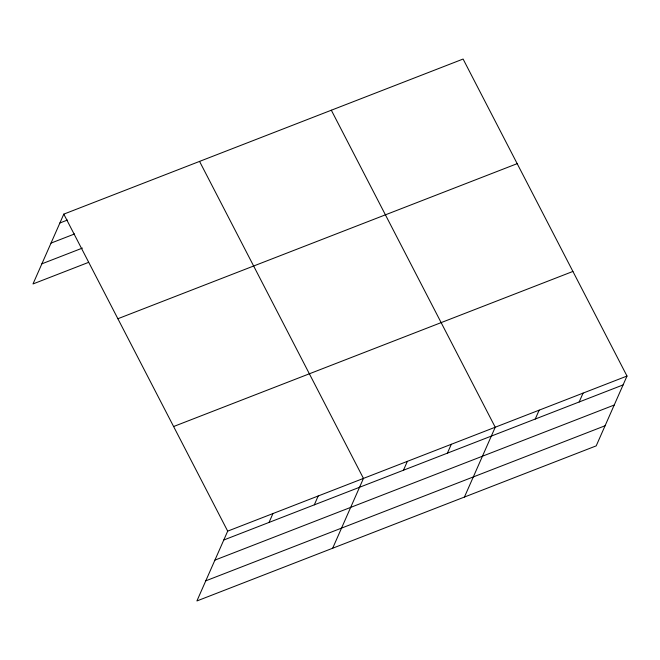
<?xml version="1.0" encoding="UTF-8"?>
<svg xmlns="http://www.w3.org/2000/svg" width="660" height="660" viewBox="0 0 660 660"><rect width="100%" height="100%" fill="white"/><g stroke="black" fill="none" stroke-linecap="round" stroke-linejoin="round"><path stroke-width="0.99" d="M627 376.051L227.692 531.135L196.903 600.955L596.203 445.871L627 376.051L463.097 59.045L63.797 214.129L33 283.948L88.63 262.342M269.041 522.423L272.951 513.562M314.292 504.851L318.202 495.982M332.665 548.229L363.454 478.409L199.559 161.403M403.466 470.217L407.377 461.348M447.397 453.156L451.308 444.287M464.434 497.046L495.231 427.234L331.328 110.22M535.243 419.042L539.154 410.173M579.166 401.981L583.077 393.112M59.887 222.989L67.427 220.06M51.01 243.111L74.58 233.953M41.869 263.827L82.409 248.086M117.876 318.739L517.184 163.655M173.605 426.525L572.913 271.441M223.781 540.004L623.089 384.92M214.912 560.117L614.221 405.034M205.771 580.841L605.08 425.758M63.797 214.129L227.692 531.135"/></g></svg>
